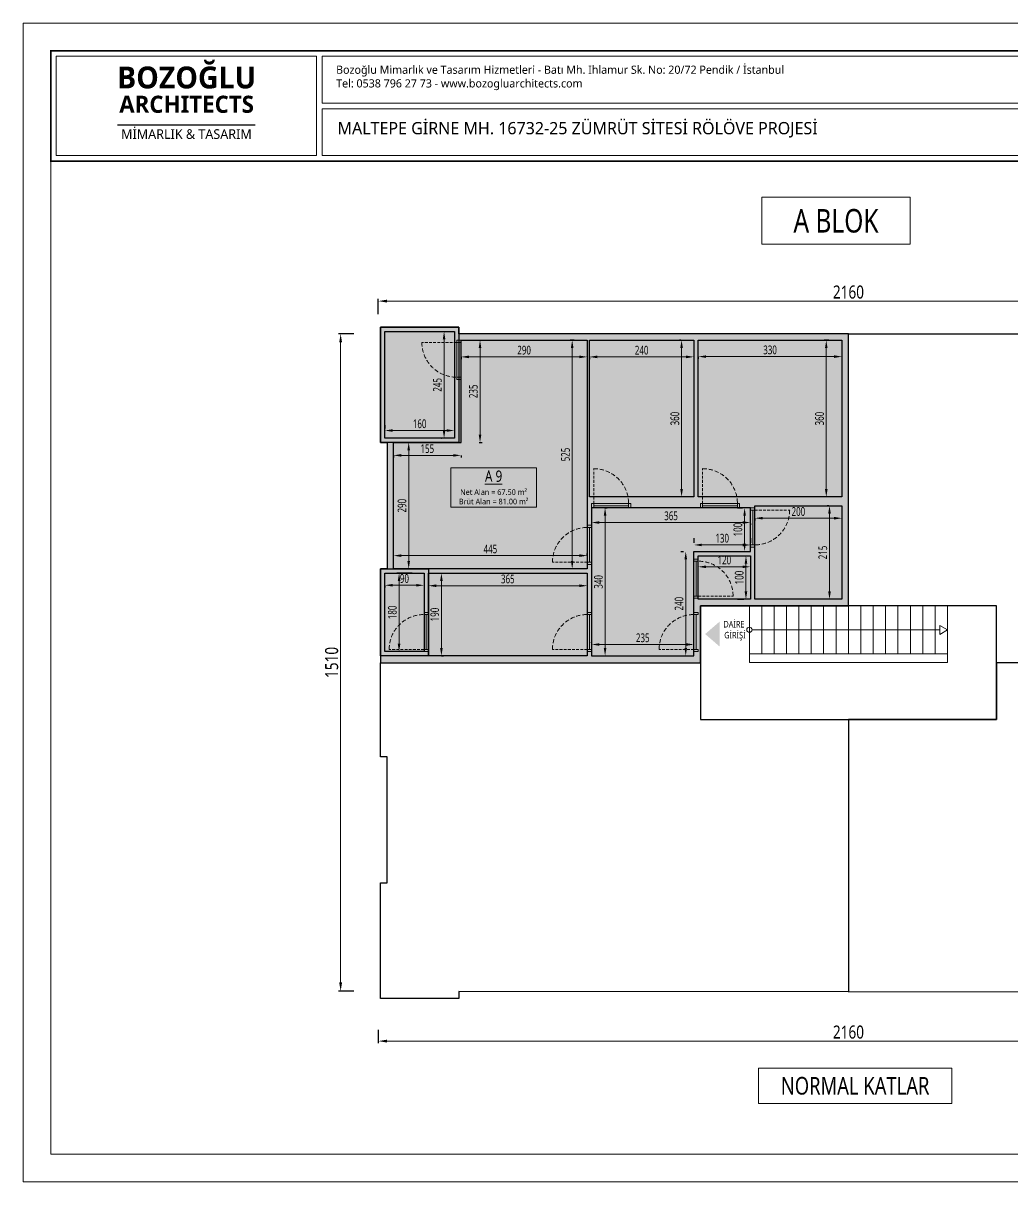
# Model space of a CAD drawing. Header units: metres. Extents: x 41905 to 73816, y -45641 to -42980.
# Drawn here: x 45668 to 47942, y -45641 to -42980 of the extents above; entities that cross this region are included whole.
import ezdxf

# ---------------------------------------------------------------- set-up
doc = ezdxf.new("R2010")
doc.units = ezdxf.units.M
doc.linetypes.add('HIDDEN2', pattern=[4.7625, 3.175, -1.5875])
for name, color, linetype, lineweight, true_color in [('0A PLAN BOYAMA', 7, 'Continuous', 13, 0xffdf7f), ('A GİRİŞ OKU', 1, 'Continuous', 13, 0xff0000), ('A YAZDIRMA', 7, 'Continuous', 13, 0x848484), ('A ÖLÇÜ DIŞ', 1, 'Continuous', 13, 0xff0000)]:
    doc.layers.add(name, color=color, linetype=linetype, lineweight=lineweight, true_color=true_color)
for name, color, linetype, lineweight in [('A ALAN BRÜT', 5, 'Continuous', 30), ('A ANTET', 7, 'Continuous', 13), ('A DUVAR', 7, 'Continuous', 30), ('A KAPI', 11, 'Continuous', 13), ('A KAPI KESİK', 11, 'HIDDEN2', 13), ('A MERDİVEN', 3, 'Continuous', 13), ('A YAZI', 7, 'Continuous', 13)]:
    doc.layers.add(name, color=color, linetype=linetype, lineweight=lineweight)
doc.styles.add('HİB NORMAL', font='segoeui.ttf')
doc.styles.add('HİB Segoe Bold', font='segoeuib.ttf', dxfattribs={"width": 0.8})
doc.styles.add('HİB SEGOE Normal .7', font='segoeui.ttf', dxfattribs={"width": 0.7})
doc.styles.add('HİB Segoe Semilight .7', font='segoeuisl.ttf', dxfattribs={"width": 0.7})
doc.dimstyles.new('HİB New', dxfattribs={"dimtxt": 12, "dimasz": 18, "dimexe": 5, "dimexo": 30, "dimgap": 5, "dimtad": 1, "dimdec": 0, "dimzin": 0, "dimdsep": 46, "dimtxsty": 'HİB Segoe Semilight .7', "dimcen": 0.09, "dimclrd": 256, "dimclre": 256, "dimclrt": 256, "dimadec": 0, "dimazin": 0, "dimtfac": 1, "dimtdec": 4, "dimtix": 1, "dimtofl": 0, "dimtmove": 0, "dimatfit": 3, "dimfxl": 30, "dimfxlon": 1, "dimtvp": 1, "dimtolj": 1, "dimtzin": 0, "dimlwd": -1, "dimlwe": -3, "dimarcsym": 0})

# ---------------------------------------------------------------- blocks, each defined once
blk = doc.blocks.new('safsafsaf')
at = {"layer": 'A ANTET', "linetype": 'ByBlock', "ltscale": 100}
blk.add_line((49168, -37858.9), (52997.3, -37858.9), dxfattribs=at)
at = {"layer": 'A ANTET', "linetype": 'ByBlock', "ltscale": 100, "const_width": 4.22}
blk.add_lwpolyline([(49168, -37858.9), (52997.3, -37858.9), (52997.3, -38140.5), (49168, -38140.5)], close=True, dxfattribs=at)
at = {"layer": 'A ANTET', "linetype": 'ByBlock', "ltscale": 100}
for points in [[(52997.3, -40674.5), (49168, -40674.5), (49168, -37858.9), (52997.3, -37858.9)], [(49182.1, -37873), (49846.6, -37873), (49846.6, -38126.4), (49182.1, -38126.4)], [(49860.6, -37873), (52042.3, -37873), (52042.3, -37992.7), (49860.6, -37992.7)], [(49860.6, -38006.7), (52042.3, -38006.7), (52042.3, -38126.4), (49860.6, -38126.4)]]:
    blk.add_lwpolyline(points, close=True, dxfattribs=at)
blk.add_lwpolyline([(49337.9, -38048.6, 3.72, 3.72, 0), (49690.6, -38048.6, 0, 0, 0)], format="xyseb", dxfattribs=at)
at = {"layer": 'A YAZDIRMA', "linetype": 'ByBlock', "ltscale": 100}
blk.add_lwpolyline([(53278.8, -40744.9), (53278.8, -37788.5), (49097.6, -37788.5), (49097.6, -40744.9)], close=True, dxfattribs=at)
at = {"layer": 'A ANTET', "linetype": 'ByBlock', "ltscale": 100, "attachment_point": 1, "line_spacing_factor": 0.8, "style": 'HİB NORMAL'}
for s, insert, char_height, width in [('\\pxqc;{\\fSegoe UI Semibold|b0|i0|c162|p34;BOZOĞLU\\P\\pxqc;\\H0.7833x;ARCHITECTS\\P\\pxqc;\\H1.0213x;}', (49326, -37899.2), 55.749, 377.662), ('\\pxi-3,l4.25,qc,t4.25;MİMARLIK & TASARIM', (49291.1, -38059.2), 24.623, 415.716)]:
    blk.add_mtext(s, dxfattribs=dict(at, insert=insert, char_height=char_height, width=width))
at = {"layer": 'A ANTET', "linetype": 'ByBlock', "ltscale": 100, "attachment_point": 1, "style": 'HİB NORMAL'}
for s, insert, char_height, width in [('\\A1;\\pxql;Bozoğlu Mimarlık ve Tasarım Hizmetleri - Batı Mh. Ihlamur Sk. No: 20/72 Pendik / İstanbul\\PTel: 0538 796 27 73 - www.bozogluarchitects.com', (49896.5, -37896.8), 20.906, 1289.576), ('\\pxql;MALTEPE GİRNE MH. 16732-25 ZÜMRÜT SİTESİ RÖLÖVE PROJESİ', (49900, -38040.7), 31.359, 1361.276)]:
    blk.add_mtext(s, dxfattribs=dict(at, insert=insert, char_height=char_height, width=width))
blk = doc.blocks.new('MER')
at = {"layer": 'A MERDİVEN'}
for p, q in [((0, 110), (0, 0)), ((28.4, 110), (28.4, 0)), ((56.9, 110), (56.9, 0)), ((85.3, 110), (85.3, 0)), ((113.7, 110), (113.7, 0)), ((142.2, 110), (142.2, 0)), ((170.6, 110), (170.6, 0)), ((199.1, 110), (199.1, 0)), ((227.5, 110), (227.5, 0)), ((255.9, 110), (255.9, 0)), ((284.4, 110), (284.4, 0)), ((312.8, 110), (312.8, 0)), ((341.2, 110), (341.2, 0)), ((369.7, 110), (369.7, 0)), ((398.1, 110), (398.1, 0)), ((426.6, 110), (426.6, 0)), ((455, 110), (455, 0)), ((449, 55), (17.7, 55.5))]:
    blk.add_line(p, q, dxfattribs=at)
for points in [[(0, 130), (455, 130), (455, 110), (0, 110)], [(0, 55.5), (17.7, 45.3), (17.7, 65.8)]]:
    blk.add_lwpolyline(points, close=True, dxfattribs=at)
blk.add_circle((455, 55), 6, dxfattribs=at)
for p in [(28.4, 110), (56.9, 110), (85.3, 110), (113.7, 110), (142.2, 110), (170.6, 110), (199.1, 110), (227.5, 110), (255.9, 110), (284.4, 110), (312.8, 110), (341.2, 110), (369.7, 110), (398.1, 110), (426.6, 110)]:
    blk.add_point(p, dxfattribs=at)
blk = doc.blocks.new('*D17867')
at = {"layer": 'A ÖLÇÜ DIŞ', "lineweight": -3, "ltscale": 0.5}
for p, q in [((46484.3, -43648.2), (46484.3, -43613.2)), ((48644.3, -43648.2), (48644.3, -43613.2))]:
    blk.add_line(p, q, dxfattribs=at)
at = {"layer": 'A ÖLÇÜ DIŞ', "ltscale": 0.5}
blk.add_line((46504.3, -43618.2), (48624.3, -43618.2), dxfattribs=at)
at = {"layer": 'A ÖLÇÜ DIŞ'}
for points in [[(46504.3, -43614.9), (46504.3, -43621.6), (46484.3, -43618.2)], [(48624.3, -43621.6), (48624.3, -43614.9), (48644.3, -43618.2)]]:
    blk.add_solid(points, dxfattribs=at)
at = {"layer": 'Defpoints', "color": 0}
for p in [(48644.3, -43618.2), (46484.3, -43693), (48644.3, -43693)]:
    blk.add_point(p, dxfattribs=at)
at = {"layer": 'A ÖLÇÜ DIŞ', "ltscale": 0.5, "insert": (47564.3, -43597.6), "char_height": 30, "attachment_point": 5, "style": 'HİB Segoe Bold'}
blk.add_mtext('\\A1;2160', dxfattribs=at)
blk = doc.blocks.new('*D17868')
at = {"layer": 'A ÖLÇÜ DIŞ', "lineweight": -3, "ltscale": 0.5}
for p, q in [((46427.8, -43693), (46392.8, -43693)), ((46427.8, -45203), (46392.8, -45203))]:
    blk.add_line(p, q, dxfattribs=at)
at = {"layer": 'A ÖLÇÜ DIŞ', "ltscale": 0.5}
blk.add_line((46397.8, -43713), (46397.8, -45183), dxfattribs=at)
at = {"layer": 'A ÖLÇÜ DIŞ'}
for points in [[(46401.1, -43713), (46394.5, -43713), (46397.8, -43693)], [(46394.5, -45183), (46401.1, -45183), (46397.8, -45203)]]:
    blk.add_solid(points, dxfattribs=at)
at = {"layer": 'Defpoints', "color": 0}
for p in [(46484.3, -43693), (46397.8, -45203), (46484.3, -45203)]:
    blk.add_point(p, dxfattribs=at)
at = {"layer": 'A ÖLÇÜ DIŞ', "ltscale": 0.5, "insert": (46377.2, -44448), "char_height": 30, "attachment_point": 5, "rotation": 90, "style": 'HİB Segoe Bold'}
blk.add_mtext('\\A1;1510', dxfattribs=at)
blk = doc.blocks.new('*D17869')
at = {"layer": 'A ÖLÇÜ DIŞ', "lineweight": -3, "ltscale": 0.5}
for p, q in [((46484.3, -45291.9), (46484.3, -45322.6)), ((48644.3, -45291.9), (48644.3, -45322.6))]:
    blk.add_line(p, q, dxfattribs=at)
at = {"layer": 'A ÖLÇÜ DIŞ', "ltscale": 0.5}
blk.add_line((46504.3, -45317.6), (48624.3, -45317.6), dxfattribs=at)
at = {"layer": 'A ÖLÇÜ DIŞ'}
for points in [[(46504.3, -45314.3), (46504.3, -45320.9), (46484.3, -45317.6)], [(48624.3, -45320.9), (48624.3, -45314.3), (48644.3, -45317.6)]]:
    blk.add_solid(points, dxfattribs=at)
at = {"layer": 'Defpoints', "color": 0}
for p in [(46484.3, -45261.9), (48644.3, -45261.9), (48644.3, -45317.6)]:
    blk.add_point(p, dxfattribs=at)
at = {"layer": 'A ÖLÇÜ DIŞ', "ltscale": 0.5, "insert": (47564.3, -45297), "char_height": 30, "attachment_point": 5, "style": 'HİB Segoe Bold'}
blk.add_mtext('\\A1;2160', dxfattribs=at)
blk = doc.blocks.new('*D18305')
at = {"layer": 'A ÖLÇÜ DIŞ', "lineweight": -3, "ltscale": 0.5}
for p, q in [((46549.3, -43943), (46559.1, -43943)), ((46549.3, -44233), (46559.1, -44233))]:
    blk.add_line(p, q, dxfattribs=at)
at = {"layer": 'A ÖLÇÜ DIŞ', "ltscale": 0.5}
blk.add_line((46554.1, -44215), (46554.1, -43961), dxfattribs=at)
at = {"layer": 'A ÖLÇÜ DIŞ'}
for points in [[(46557.1, -43961), (46551.1, -43961), (46554.1, -43943)], [(46551.1, -44215), (46557.1, -44215), (46554.1, -44233)]]:
    blk.add_solid(points, dxfattribs=at)
at = {"layer": 'Defpoints', "color": 0}
for p in [(46519.3, -43943), (46554.1, -43943), (46519.3, -44233)]:
    blk.add_point(p, dxfattribs=at)
at = {"layer": 'A ÖLÇÜ DIŞ', "ltscale": 0.5, "insert": (46538.8, -44088), "char_height": 20, "attachment_point": 5, "rotation": 90, "style": 'HİB SEGOE Normal .7'}
blk.add_mtext('\\A1;290', dxfattribs=at)
blk = doc.blocks.new('*D18306')
at = {"layer": 'A ÖLÇÜ DIŞ', "lineweight": -3, "ltscale": 0.5}
for p, q in [((46519.3, -44203), (46519.3, -44197.7)), ((46964.3, -44203), (46964.3, -44197.7))]:
    blk.add_line(p, q, dxfattribs=at)
at = {"layer": 'A ÖLÇÜ DIŞ', "ltscale": 0.5}
blk.add_line((46537.3, -44202.7), (46946.3, -44202.7), dxfattribs=at)
at = {"layer": 'A ÖLÇÜ DIŞ'}
for points in [[(46537.3, -44199.7), (46537.3, -44205.7), (46519.3, -44202.7)], [(46946.3, -44205.7), (46946.3, -44199.7), (46964.3, -44202.7)]]:
    blk.add_solid(points, dxfattribs=at)
at = {"layer": 'Defpoints', "color": 0}
for p in [(46964.3, -44202.7), (46519.3, -44233), (46964.3, -44233)]:
    blk.add_point(p, dxfattribs=at)
at = {"layer": 'A ÖLÇÜ DIŞ', "ltscale": 0.5, "insert": (46741.8, -44187.5), "char_height": 20, "attachment_point": 5, "style": 'HİB SEGOE Normal .7'}
blk.add_mtext('\\A1;445', dxfattribs=at)
blk = doc.blocks.new('*D18307')
at = {"layer": 'A ÖLÇÜ DIŞ', "lineweight": -3, "ltscale": 0.5}
for p, q in [((46499.3, -44273), (46499.3, -44275.8)), ((46589.3, -44273), (46589.3, -44275.8))]:
    blk.add_line(p, q, dxfattribs=at)
at = {"layer": 'A ÖLÇÜ DIŞ', "ltscale": 0.5}
blk.add_line((46571.3, -44270.8), (46517.3, -44270.8), dxfattribs=at)
at = {"layer": 'A ÖLÇÜ DIŞ'}
for points in [[(46517.3, -44267.8), (46517.3, -44273.8), (46499.3, -44270.8)], [(46571.3, -44273.8), (46571.3, -44267.8), (46589.3, -44270.8)]]:
    blk.add_solid(points, dxfattribs=at)
at = {"layer": 'Defpoints', "color": 0}
for p in [(46499.3, -44243), (46589.3, -44243), (46499.3, -44270.8)]:
    blk.add_point(p, dxfattribs=at)
at = {"layer": 'A ÖLÇÜ DIŞ', "ltscale": 0.5, "insert": (46544.3, -44255.4), "char_height": 20, "attachment_point": 5, "style": 'HİB SEGOE Normal .7'}
blk.add_mtext('\\A1;90', dxfattribs=at)
blk = doc.blocks.new('*D18308')
at = {"layer": 'A ÖLÇÜ DIŞ', "lineweight": -3, "ltscale": 0.5}
for p, q in [((46562, -44243), (46527, -44243)), ((46562, -44423), (46527, -44423))]:
    blk.add_line(p, q, dxfattribs=at)
at = {"layer": 'A ÖLÇÜ DIŞ', "ltscale": 0.5}
blk.add_line((46532, -44261), (46532, -44405), dxfattribs=at)
at = {"layer": 'A ÖLÇÜ DIŞ'}
for points in [[(46535, -44261), (46529, -44261), (46532, -44243)], [(46529, -44405), (46535, -44405), (46532, -44423)]]:
    blk.add_solid(points, dxfattribs=at)
at = {"layer": 'Defpoints', "color": 0}
for p in [(46596.3, -44243), (46532, -44423), (46596.3, -44423)]:
    blk.add_point(p, dxfattribs=at)
at = {"layer": 'A ÖLÇÜ DIŞ', "ltscale": 0.5, "insert": (46516.6, -44333), "char_height": 20, "attachment_point": 5, "rotation": 90, "style": 'HİB SEGOE Normal .7'}
blk.add_mtext('\\A1;180', dxfattribs=at)
blk = doc.blocks.new('*D18309')
at = {"layer": 'A ÖLÇÜ DIŞ', "lineweight": -3, "ltscale": 0.5}
for p, q in [((46629.3, -44243), (46634.3, -44243)), ((46629.3, -44433), (46634.3, -44433))]:
    blk.add_line(p, q, dxfattribs=at)
at = {"layer": 'A ÖLÇÜ DIŞ', "ltscale": 0.5}
blk.add_line((46629.3, -44261), (46629.3, -44415), dxfattribs=at)
at = {"layer": 'A ÖLÇÜ DIŞ'}
for points in [[(46632.3, -44261), (46626.3, -44261), (46629.3, -44243)], [(46626.3, -44415), (46632.3, -44415), (46629.3, -44433)]]:
    blk.add_solid(points, dxfattribs=at)
at = {"layer": 'Defpoints', "color": 0}
for p in [(46599.3, -44243), (46599.3, -44433), (46629.3, -44433)]:
    blk.add_point(p, dxfattribs=at)
at = {"layer": 'A ÖLÇÜ DIŞ', "ltscale": 0.5, "insert": (46614, -44338), "char_height": 20, "attachment_point": 5, "rotation": 90, "style": 'HİB SEGOE Normal .7'}
blk.add_mtext('\\A1;190', dxfattribs=at)
blk = doc.blocks.new('*D18310')
at = {"layer": 'A ÖLÇÜ DIŞ', "lineweight": -3, "ltscale": 0.5}
for p, q in [((46599.3, -44273), (46599.3, -44276.8)), ((46964.3, -44273), (46964.3, -44276.8))]:
    blk.add_line(p, q, dxfattribs=at)
at = {"layer": 'A ÖLÇÜ DIŞ', "ltscale": 0.5}
blk.add_line((46617.3, -44271.8), (46946.3, -44271.8), dxfattribs=at)
at = {"layer": 'A ÖLÇÜ DIŞ'}
for points in [[(46617.3, -44268.8), (46617.3, -44274.8), (46599.3, -44271.8)], [(46946.3, -44274.8), (46946.3, -44268.8), (46964.3, -44271.8)]]:
    blk.add_solid(points, dxfattribs=at)
at = {"layer": 'Defpoints', "color": 0}
for p in [(46599.3, -44243), (46964.3, -44243), (46964.3, -44271.8)]:
    blk.add_point(p, dxfattribs=at)
at = {"layer": 'A ÖLÇÜ DIŞ', "ltscale": 0.5, "insert": (46781.8, -44256.4), "char_height": 20, "attachment_point": 5, "style": 'HİB SEGOE Normal .7'}
blk.add_mtext('\\A1;365', dxfattribs=at)
blk = doc.blocks.new('*D18311')
at = {"layer": 'A ÖLÇÜ DIŞ', "lineweight": -3, "ltscale": 0.5}
for p, q in [((46974.3, -44403), (46974.3, -44401.8)), ((47209.3, -44403), (47209.3, -44401.8))]:
    blk.add_line(p, q, dxfattribs=at)
at = {"layer": 'A ÖLÇÜ DIŞ', "ltscale": 0.5}
blk.add_line((46992.3, -44406.8), (47191.3, -44406.8), dxfattribs=at)
at = {"layer": 'A ÖLÇÜ DIŞ'}
for points in [[(46992.3, -44403.8), (46992.3, -44409.8), (46974.3, -44406.8)], [(47191.3, -44409.8), (47191.3, -44403.8), (47209.3, -44406.8)]]:
    blk.add_solid(points, dxfattribs=at)
at = {"layer": 'Defpoints', "color": 0}
for p in [(47209.3, -44406.8), (46974.3, -44433), (47209.3, -44433)]:
    blk.add_point(p, dxfattribs=at)
at = {"layer": 'A ÖLÇÜ DIŞ', "ltscale": 0.5, "insert": (47091.8, -44391.5), "char_height": 20, "attachment_point": 5, "style": 'HİB SEGOE Normal .7'}
blk.add_mtext('\\A1;235', dxfattribs=at)
blk = doc.blocks.new('*D18312')
at = {"layer": 'A ÖLÇÜ DIŞ', "lineweight": -3, "ltscale": 0.5}
for p, q in [((47004.3, -44093), (47010.3, -44093)), ((47004.3, -44433), (47010.3, -44433))]:
    blk.add_line(p, q, dxfattribs=at)
at = {"layer": 'A ÖLÇÜ DIŞ', "ltscale": 0.5}
blk.add_line((47005.3, -44415), (47005.3, -44111), dxfattribs=at)
at = {"layer": 'A ÖLÇÜ DIŞ'}
for points in [[(47008.3, -44111), (47002.3, -44111), (47005.3, -44093)], [(47002.3, -44415), (47008.3, -44415), (47005.3, -44433)]]:
    blk.add_solid(points, dxfattribs=at)
at = {"layer": 'Defpoints', "color": 0}
for p in [(46974.3, -44093), (47005.3, -44093), (46974.3, -44433)]:
    blk.add_point(p, dxfattribs=at)
at = {"layer": 'A ÖLÇÜ DIŞ', "ltscale": 0.5, "insert": (46990, -44263), "char_height": 20, "attachment_point": 5, "rotation": 90, "style": 'HİB SEGOE Normal .7'}
blk.add_mtext('\\A1;340', dxfattribs=at)
blk = doc.blocks.new('*D18313')
at = {"layer": 'A ÖLÇÜ DIŞ', "lineweight": -3, "ltscale": 0.5}
for p, q in [((46974.3, -44129.3), (46974.3, -44131.7)), ((47339.3, -44129.3), (47339.3, -44131.7))]:
    blk.add_line(p, q, dxfattribs=at)
at = {"layer": 'A ÖLÇÜ DIŞ', "ltscale": 0.5}
blk.add_line((46992.3, -44126.7), (47321.3, -44126.7), dxfattribs=at)
at = {"layer": 'A ÖLÇÜ DIŞ'}
for points in [[(46992.3, -44123.7), (46992.3, -44129.7), (46974.3, -44126.7)], [(47321.3, -44129.7), (47321.3, -44123.7), (47339.3, -44126.7)]]:
    blk.add_solid(points, dxfattribs=at)
at = {"layer": 'Defpoints', "color": 0}
for p in [(46974.3, -44099.3), (47339.3, -44099.3), (47339.3, -44126.7)]:
    blk.add_point(p, dxfattribs=at)
at = {"layer": 'A ÖLÇÜ DIŞ', "ltscale": 0.5, "insert": (47156.8, -44111.4), "char_height": 20, "attachment_point": 5, "style": 'HİB SEGOE Normal .7'}
blk.add_mtext('\\A1;365', dxfattribs=at)
blk = doc.blocks.new('*D18314')
at = {"layer": 'A ÖLÇÜ DIŞ', "lineweight": -3, "ltscale": 0.5}
for p, q in [((47209.3, -44163), (47209.3, -44173.2)), ((47339.3, -44163), (47339.3, -44173.2))]:
    blk.add_line(p, q, dxfattribs=at)
at = {"layer": 'A ÖLÇÜ DIŞ', "ltscale": 0.5}
blk.add_line((47227.3, -44178.2), (47321.3, -44178.2), dxfattribs=at)
at = {"layer": 'A ÖLÇÜ DIŞ'}
for points in [[(47227.3, -44175.2), (47227.3, -44181.2), (47209.3, -44178.2)], [(47321.3, -44181.2), (47321.3, -44175.2), (47339.3, -44178.2)]]:
    blk.add_solid(points, dxfattribs=at)
at = {"layer": 'Defpoints', "color": 0}
for p in [(47209.3, -44193), (47339.3, -44178.2), (47339.3, -44193)]:
    blk.add_point(p, dxfattribs=at)
at = {"layer": 'A ÖLÇÜ DIŞ', "ltscale": 0.5, "insert": (47274.3, -44162.8), "char_height": 20, "attachment_point": 5, "style": 'HİB SEGOE Normal .7'}
blk.add_mtext('\\A1;130', dxfattribs=at)
blk = doc.blocks.new('*D18315')
at = {"layer": 'A ÖLÇÜ DIŞ', "lineweight": -3, "ltscale": 0.5}
for p, q in [((47309.3, -44093), (47320.8, -44093)), ((47309.3, -44193), (47320.8, -44193))]:
    blk.add_line(p, q, dxfattribs=at)
at = {"layer": 'A ÖLÇÜ DIŞ', "ltscale": 0.5}
blk.add_line((47325.8, -44175), (47325.8, -44111), dxfattribs=at)
at = {"layer": 'A ÖLÇÜ DIŞ'}
for points in [[(47328.8, -44111), (47322.8, -44111), (47325.8, -44093)], [(47322.8, -44175), (47328.8, -44175), (47325.8, -44193)]]:
    blk.add_solid(points, dxfattribs=at)
at = {"layer": 'Defpoints', "color": 0}
for p in [(47325.8, -44093), (47339.3, -44093), (47339.3, -44193)]:
    blk.add_point(p, dxfattribs=at)
at = {"layer": 'A ÖLÇÜ DIŞ', "ltscale": 0.5, "insert": (47310.4, -44143), "char_height": 20, "attachment_point": 5, "rotation": 90, "style": 'HİB SEGOE Normal .7'}
blk.add_mtext('\\A1;100', dxfattribs=at)
blk = doc.blocks.new('*D18316')
at = {"layer": 'A ÖLÇÜ DIŞ', "lineweight": -3, "ltscale": 0.5}
for p, q in [((47349.3, -44118), (47349.3, -44121.8)), ((47549.3, -44118), (47549.3, -44121.8))]:
    blk.add_line(p, q, dxfattribs=at)
at = {"layer": 'A ÖLÇÜ DIŞ', "ltscale": 0.5}
blk.add_line((47367.3, -44116.8), (47531.3, -44116.8), dxfattribs=at)
at = {"layer": 'A ÖLÇÜ DIŞ'}
for points in [[(47367.3, -44113.8), (47367.3, -44119.8), (47349.3, -44116.8)], [(47531.3, -44119.8), (47531.3, -44113.8), (47549.3, -44116.8)]]:
    blk.add_solid(points, dxfattribs=at)
at = {"layer": 'Defpoints', "color": 0}
for p in [(47349.3, -44088), (47549.3, -44088), (47549.3, -44116.8)]:
    blk.add_point(p, dxfattribs=at)
at = {"layer": 'A ÖLÇÜ DIŞ', "ltscale": 0.5, "insert": (47449.3, -44101.5), "char_height": 20, "attachment_point": 5, "style": 'HİB SEGOE Normal .7'}
blk.add_mtext('\\A1;200', dxfattribs=at)
blk = doc.blocks.new('*D18317')
at = {"layer": 'A ÖLÇÜ DIŞ', "lineweight": -3, "ltscale": 0.5}
for p, q in [((47519.3, -44088), (47515.8, -44088)), ((47519.3, -44303), (47515.8, -44303))]:
    blk.add_line(p, q, dxfattribs=at)
at = {"layer": 'A ÖLÇÜ DIŞ', "ltscale": 0.5}
blk.add_line((47520.8, -44106), (47520.8, -44285), dxfattribs=at)
at = {"layer": 'A ÖLÇÜ DIŞ'}
for points in [[(47523.8, -44106), (47517.8, -44106), (47520.8, -44088)], [(47517.8, -44285), (47523.8, -44285), (47520.8, -44303)]]:
    blk.add_solid(points, dxfattribs=at)
at = {"layer": 'Defpoints', "color": 0}
for p in [(47549.3, -44088), (47520.8, -44303), (47549.3, -44303)]:
    blk.add_point(p, dxfattribs=at)
at = {"layer": 'A ÖLÇÜ DIŞ', "ltscale": 0.5, "insert": (47505.4, -44195.5), "char_height": 20, "attachment_point": 5, "rotation": 90, "style": 'HİB SEGOE Normal .7'}
blk.add_mtext('\\A1;215', dxfattribs=at)
blk = doc.blocks.new('*D18318')
at = {"layer": 'A ÖLÇÜ DIŞ', "lineweight": -3, "ltscale": 0.5}
for p, q in [((47309.3, -44203), (47323.9, -44203)), ((47309.3, -44303), (47323.9, -44303))]:
    blk.add_line(p, q, dxfattribs=at)
at = {"layer": 'A ÖLÇÜ DIŞ', "ltscale": 0.5}
blk.add_line((47328.9, -44221), (47328.9, -44285), dxfattribs=at)
at = {"layer": 'A ÖLÇÜ DIŞ'}
for points in [[(47331.9, -44221), (47325.9, -44221), (47328.9, -44203)], [(47325.9, -44285), (47331.9, -44285), (47328.9, -44303)]]:
    blk.add_solid(points, dxfattribs=at)
at = {"layer": 'Defpoints', "color": 0}
for p in [(47339.3, -44203), (47328.9, -44303), (47339.3, -44303)]:
    blk.add_point(p, dxfattribs=at)
at = {"layer": 'A ÖLÇÜ DIŞ', "ltscale": 0.5, "insert": (47313.5, -44253), "char_height": 20, "attachment_point": 5, "rotation": 90, "style": 'HİB SEGOE Normal .7'}
blk.add_mtext('\\A1;100', dxfattribs=at)
blk = doc.blocks.new('*D18319')
at = {"layer": 'A ÖLÇÜ DIŞ', "lineweight": -3, "ltscale": 0.5}
for p, q in [((47219.3, -44233), (47219.3, -44233.4)), ((47339.3, -44233), (47339.3, -44233.4))]:
    blk.add_line(p, q, dxfattribs=at)
at = {"layer": 'A ÖLÇÜ DIŞ', "ltscale": 0.5}
blk.add_line((47237.3, -44228.4), (47321.3, -44228.4), dxfattribs=at)
at = {"layer": 'A ÖLÇÜ DIŞ'}
for points in [[(47237.3, -44225.4), (47237.3, -44231.4), (47219.3, -44228.4)], [(47321.3, -44231.4), (47321.3, -44225.4), (47339.3, -44228.4)]]:
    blk.add_solid(points, dxfattribs=at)
at = {"layer": 'Defpoints', "color": 0}
for p in [(47219.3, -44203), (47339.3, -44203), (47339.3, -44228.4)]:
    blk.add_point(p, dxfattribs=at)
at = {"layer": 'A ÖLÇÜ DIŞ', "ltscale": 0.5, "insert": (47279.3, -44213), "char_height": 20, "attachment_point": 5, "style": 'HİB SEGOE Normal .7'}
blk.add_mtext('\\A1;120', dxfattribs=at)
blk = doc.blocks.new('*D18320')
at = {"layer": 'A ÖLÇÜ DIŞ', "lineweight": -3, "ltscale": 0.5}
for p, q in [((47179.3, -44193), (47185.6, -44193)), ((47179.3, -44433), (47185.6, -44433))]:
    blk.add_line(p, q, dxfattribs=at)
at = {"layer": 'A ÖLÇÜ DIŞ', "ltscale": 0.5}
blk.add_line((47190.6, -44211), (47190.6, -44415), dxfattribs=at)
at = {"layer": 'A ÖLÇÜ DIŞ'}
for points in [[(47193.6, -44211), (47187.6, -44211), (47190.6, -44193)], [(47187.6, -44415), (47193.6, -44415), (47190.6, -44433)]]:
    blk.add_solid(points, dxfattribs=at)
at = {"layer": 'Defpoints', "color": 0}
for p in [(47209.3, -44193), (47190.6, -44433), (47209.3, -44433)]:
    blk.add_point(p, dxfattribs=at)
at = {"layer": 'A ÖLÇÜ DIŞ', "ltscale": 0.5, "insert": (47175.3, -44313), "char_height": 20, "attachment_point": 5, "rotation": 90, "style": 'HİB SEGOE Normal .7'}
blk.add_mtext('\\A1;240', dxfattribs=at)
blk = doc.blocks.new('*D18321')
at = {"layer": 'A ÖLÇÜ DIŞ', "lineweight": -3, "ltscale": 0.5}
for p, q in [((46969.3, -43745.9), (46969.3, -43751.3)), ((47209.3, -43745.9), (47209.3, -43751.3))]:
    blk.add_line(p, q, dxfattribs=at)
at = {"layer": 'A ÖLÇÜ DIŞ', "ltscale": 0.5}
blk.add_line((46987.3, -43746.3), (47191.3, -43746.3), dxfattribs=at)
at = {"layer": 'A ÖLÇÜ DIŞ'}
for points in [[(46987.3, -43743.3), (46987.3, -43749.3), (46969.3, -43746.3)], [(47191.3, -43749.3), (47191.3, -43743.3), (47209.3, -43746.3)]]:
    blk.add_solid(points, dxfattribs=at)
at = {"layer": 'Defpoints', "color": 0}
for p in [(46969.3, -43715.9), (47209.3, -43715.9), (47209.3, -43746.3)]:
    blk.add_point(p, dxfattribs=at)
at = {"layer": 'A ÖLÇÜ DIŞ', "ltscale": 0.5, "insert": (47089.3, -43731), "char_height": 20, "attachment_point": 5, "style": 'HİB SEGOE Normal .7'}
blk.add_mtext('\\A1;240', dxfattribs=at)
blk = doc.blocks.new('*D18322')
at = {"layer": 'A ÖLÇÜ DIŞ', "lineweight": -3, "ltscale": 0.5}
for p, q in [((47219.3, -43745.9), (47219.3, -43750.7)), ((47549.3, -43745.9), (47549.3, -43750.7))]:
    blk.add_line(p, q, dxfattribs=at)
at = {"layer": 'A ÖLÇÜ DIŞ', "ltscale": 0.5}
blk.add_line((47237.3, -43745.7), (47531.3, -43745.7), dxfattribs=at)
at = {"layer": 'A ÖLÇÜ DIŞ'}
for points in [[(47237.3, -43742.7), (47237.3, -43748.7), (47219.3, -43745.7)], [(47531.3, -43748.7), (47531.3, -43742.7), (47549.3, -43745.7)]]:
    blk.add_solid(points, dxfattribs=at)
at = {"layer": 'Defpoints', "color": 0}
for p in [(47219.3, -43715.9), (47549.3, -43715.9), (47549.3, -43745.7)]:
    blk.add_point(p, dxfattribs=at)
at = {"layer": 'A ÖLÇÜ DIŞ', "ltscale": 0.5, "insert": (47384.3, -43730.4), "char_height": 20, "attachment_point": 5, "style": 'HİB SEGOE Normal .7'}
blk.add_mtext('\\A1;330', dxfattribs=at)
blk = doc.blocks.new('*D18323')
at = {"layer": 'A ÖLÇÜ DIŞ', "lineweight": -3, "ltscale": 0.5}
for p, q in [((46674.3, -43745.9), (46674.3, -43751.3)), ((46964.3, -43745.9), (46964.3, -43751.3))]:
    blk.add_line(p, q, dxfattribs=at)
at = {"layer": 'A ÖLÇÜ DIŞ', "ltscale": 0.5}
blk.add_line((46946.3, -43746.3), (46692.3, -43746.3), dxfattribs=at)
at = {"layer": 'A ÖLÇÜ DIŞ'}
for points in [[(46692.3, -43743.3), (46692.3, -43749.3), (46674.3, -43746.3)], [(46946.3, -43749.3), (46946.3, -43743.3), (46964.3, -43746.3)]]:
    blk.add_solid(points, dxfattribs=at)
at = {"layer": 'Defpoints', "color": 0}
for p in [(46674.3, -43715.9), (46964.3, -43715.9), (46674.3, -43746.3)]:
    blk.add_point(p, dxfattribs=at)
at = {"layer": 'A ÖLÇÜ DIŞ', "ltscale": 0.5, "insert": (46819.3, -43730.9), "char_height": 20, "attachment_point": 5, "style": 'HİB SEGOE Normal .7'}
blk.add_mtext('\\A1;290', dxfattribs=at)
blk = doc.blocks.new('*D18324')
at = {"layer": 'A ÖLÇÜ DIŞ', "lineweight": -3, "ltscale": 0.5}
for p, q in [((47519.3, -43708), (47508.4, -43708)), ((47519.3, -44068), (47508.4, -44068))]:
    blk.add_line(p, q, dxfattribs=at)
at = {"layer": 'A ÖLÇÜ DIŞ', "ltscale": 0.5}
blk.add_line((47513.4, -43726), (47513.4, -44050), dxfattribs=at)
at = {"layer": 'A ÖLÇÜ DIŞ'}
for points in [[(47516.4, -43726), (47510.4, -43726), (47513.4, -43708)], [(47510.4, -44050), (47516.4, -44050), (47513.4, -44068)]]:
    blk.add_solid(points, dxfattribs=at)
at = {"layer": 'Defpoints', "color": 0}
for p in [(47549.3, -43708), (47513.4, -44068), (47549.3, -44068)]:
    blk.add_point(p, dxfattribs=at)
at = {"layer": 'A ÖLÇÜ DIŞ', "ltscale": 0.5, "insert": (47498, -43888), "char_height": 20, "attachment_point": 5, "rotation": 90, "style": 'HİB SEGOE Normal .7'}
blk.add_mtext('\\A1;360', dxfattribs=at)
blk = doc.blocks.new('*D18325')
at = {"layer": 'A ÖLÇÜ DIŞ', "lineweight": -3, "ltscale": 0.5}
for p, q in [((47179.3, -43708), (47176, -43708)), ((47179.3, -44068), (47176, -44068))]:
    blk.add_line(p, q, dxfattribs=at)
at = {"layer": 'A ÖLÇÜ DIŞ', "ltscale": 0.5}
blk.add_line((47181, -44050), (47181, -43726), dxfattribs=at)
at = {"layer": 'A ÖLÇÜ DIŞ'}
for points in [[(47184, -43726), (47178, -43726), (47181, -43708)], [(47178, -44050), (47184, -44050), (47181, -44068)]]:
    blk.add_solid(points, dxfattribs=at)
at = {"layer": 'Defpoints', "color": 0}
for p in [(47181, -43708), (47209.3, -43708), (47209.3, -44068)]:
    blk.add_point(p, dxfattribs=at)
at = {"layer": 'A ÖLÇÜ DIŞ', "ltscale": 0.5, "insert": (47165.7, -43888), "char_height": 20, "attachment_point": 5, "rotation": 90, "style": 'HİB SEGOE Normal .7'}
blk.add_mtext('\\A1;360', dxfattribs=at)
blk = doc.blocks.new('*D18326')
at = {"layer": 'A ÖLÇÜ DIŞ', "lineweight": -3, "ltscale": 0.5}
for p, q in [((46934.3, -43708), (46924.7, -43708)), ((46934.3, -44233), (46924.7, -44233))]:
    blk.add_line(p, q, dxfattribs=at)
at = {"layer": 'A ÖLÇÜ DIŞ', "ltscale": 0.5}
blk.add_line((46929.7, -44215), (46929.7, -43726), dxfattribs=at)
at = {"layer": 'A ÖLÇÜ DIŞ'}
for points in [[(46932.7, -43726), (46926.7, -43726), (46929.7, -43708)], [(46926.7, -44215), (46932.7, -44215), (46929.7, -44233)]]:
    blk.add_solid(points, dxfattribs=at)
at = {"layer": 'Defpoints', "color": 0}
for p in [(46929.7, -43708), (46964.3, -43708), (46964.3, -44233)]:
    blk.add_point(p, dxfattribs=at)
at = {"layer": 'A ÖLÇÜ DIŞ', "ltscale": 0.5, "insert": (46914.4, -43970.5), "char_height": 20, "attachment_point": 5, "rotation": 90, "style": 'HİB SEGOE Normal .7'}
blk.add_mtext('\\A1;525', dxfattribs=at)
blk = doc.blocks.new('*D18327')
at = {"layer": 'A ÖLÇÜ DIŞ', "lineweight": -3, "ltscale": 0.5}
for p, q in [((46716, -43708), (46723, -43708)), ((46716, -43943), (46723, -43943))]:
    blk.add_line(p, q, dxfattribs=at)
at = {"layer": 'A ÖLÇÜ DIŞ', "ltscale": 0.5}
blk.add_line((46718, -43925), (46718, -43726), dxfattribs=at)
at = {"layer": 'A ÖLÇÜ DIŞ'}
for points in [[(46721, -43726), (46715, -43726), (46718, -43708)], [(46715, -43925), (46721, -43925), (46718, -43943)]]:
    blk.add_solid(points, dxfattribs=at)
at = {"layer": 'Defpoints', "color": 0}
for p in [(46686, -43708), (46718, -43708), (46686, -43943)]:
    blk.add_point(p, dxfattribs=at)
at = {"layer": 'A ÖLÇÜ DIŞ', "ltscale": 0.5, "insert": (46702.7, -43825.5), "char_height": 20, "attachment_point": 5, "rotation": 90, "style": 'HİB SEGOE Normal .7'}
blk.add_mtext('\\A1;235', dxfattribs=at)
blk = doc.blocks.new('*D18328')
at = {"layer": 'A ÖLÇÜ DIŞ', "lineweight": -3, "ltscale": 0.5}
for p, q in [((46519.3, -43973), (46519.3, -43977.5)), ((46674.3, -43973), (46674.3, -43977.5))]:
    blk.add_line(p, q, dxfattribs=at)
at = {"layer": 'A ÖLÇÜ DIŞ', "ltscale": 0.5}
blk.add_line((46537.3, -43972.5), (46656.3, -43972.5), dxfattribs=at)
at = {"layer": 'A ÖLÇÜ DIŞ'}
for points in [[(46537.3, -43969.5), (46537.3, -43975.5), (46519.3, -43972.5)], [(46656.3, -43975.5), (46656.3, -43969.5), (46674.3, -43972.5)]]:
    blk.add_solid(points, dxfattribs=at)
at = {"layer": 'Defpoints', "color": 0}
for p in [(46519.3, -43943), (46674.3, -43943), (46674.3, -43972.5)]:
    blk.add_point(p, dxfattribs=at)
at = {"layer": 'A ÖLÇÜ DIŞ', "ltscale": 0.5, "insert": (46596.8, -43957.1), "char_height": 20, "attachment_point": 5, "style": 'HİB SEGOE Normal .7'}
blk.add_mtext('\\A1;155', dxfattribs=at)
blk = doc.blocks.new('*D18329')
at = {"layer": 'A ÖLÇÜ DIŞ', "lineweight": -3, "ltscale": 0.5}
for p, q in [((46629.3, -43688), (46630.4, -43688)), ((46629.3, -43933), (46630.4, -43933))]:
    blk.add_line(p, q, dxfattribs=at)
at = {"layer": 'A ÖLÇÜ DIŞ', "ltscale": 0.5}
blk.add_line((46635.4, -43915), (46635.4, -43706), dxfattribs=at)
at = {"layer": 'A ÖLÇÜ DIŞ'}
for points in [[(46638.4, -43706), (46632.4, -43706), (46635.4, -43688)], [(46632.4, -43915), (46638.4, -43915), (46635.4, -43933)]]:
    blk.add_solid(points, dxfattribs=at)
at = {"layer": 'Defpoints', "color": 0}
for p in [(46635.4, -43688), (46659.3, -43688), (46659.3, -43933)]:
    blk.add_point(p, dxfattribs=at)
at = {"layer": 'A ÖLÇÜ DIŞ', "ltscale": 0.5, "insert": (46620.1, -43810.5), "char_height": 20, "attachment_point": 5, "rotation": 90, "style": 'HİB SEGOE Normal .7'}
blk.add_mtext('\\A1;245', dxfattribs=at)
blk = doc.blocks.new('*D18330')
at = {"layer": 'A ÖLÇÜ DIŞ', "lineweight": -3, "ltscale": 0.5}
for p, q in [((46499.3, -43903), (46499.3, -43910.4)), ((46659.3, -43903), (46659.3, -43910.4))]:
    blk.add_line(p, q, dxfattribs=at)
at = {"layer": 'A ÖLÇÜ DIŞ', "ltscale": 0.5}
blk.add_line((46641.3, -43915.4), (46517.3, -43915.4), dxfattribs=at)
at = {"layer": 'A ÖLÇÜ DIŞ'}
for points in [[(46517.3, -43912.4), (46517.3, -43918.4), (46499.3, -43915.4)], [(46641.3, -43918.4), (46641.3, -43912.4), (46659.3, -43915.4)]]:
    blk.add_solid(points, dxfattribs=at)
at = {"layer": 'Defpoints', "color": 0}
for p in [(46499.3, -43915.4), (46499.3, -43933), (46659.3, -43933)]:
    blk.add_point(p, dxfattribs=at)
at = {"layer": 'A ÖLÇÜ DIŞ', "ltscale": 0.5, "insert": (46579.3, -43900), "char_height": 20, "attachment_point": 5, "style": 'HİB SEGOE Normal .7'}
blk.add_mtext('\\A1;160', dxfattribs=at)
blk = doc.blocks.new('KAPI 90X10')
at = {"layer": 'A KAPI', "color": 0}
for points in [[(5, 10), (0, 10), (0, 0), (5, 0)], [(85, 5), (85, 10), (5, 10), (5, 5)], [(90, 10), (85, 10), (85, 0), (90, 0)]]:
    blk.add_lwpolyline(points, close=True, dxfattribs=at)
at = {"layer": 'A KAPI KESİK', "color": 0, "ltscale": 2}
blk.add_line((85, 10), (85, 90), dxfattribs=at)
at = {"layer": 'A KAPI KESİK', "color": 0, "ltscale": 3}
blk.add_arc((85, 10), 80, 90, 180, dxfattribs=at)
at = {"layer": 'A YAZI', "color": 0, "style": 'HİB Segoe Semilight .7', "width": 0.7}
blk.add_attdef('KAPI_NO', (76.6, 23.8), '', height=12, rotation=90, dxfattribs=at)

msp = doc.modelspace()

# ---------------------------------------------------------------- hatches: boundary and pattern name
at = {"layer": '0A PLAN BOYAMA', "linetype": 'ByBlock', "ltscale": 100, "true_color": 0xffeebb, "transparency": 33554687}
h = msp.add_hatch(color=254, dxfattribs=at)
h.dxf.hatch_style = 1
h.paths.add_polyline_path([(47564.3, -44318), (47564.3, -43693), (46669.3, -43693.6), (46669.3, -43678), (46489.3, -43678), (46489.3, -43943), (46504.3, -43943), (46504.3, -44233), (46489.3, -44233), (46489.3, -44448), (47224.3, -44448), (47224.3, -44318)])
at = {"layer": 'A GİRİŞ OKU', "ltscale": 100, "transparency": 33554687}
h = msp.add_hatch(color=256, dxfattribs=at)
h.dxf.hatch_style = 1
h.paths.add_polyline_path([(47268.6, -44411.7), (47268.6, -44354), (47235.2, -44382.8)])

# ---------------------------------------------------------------- linework, layer by layer
at = {"layer": 'A ALAN BRÜT', "ltscale": 0.5}
for points in [[(47564.3, -44318), (47564.3, -43693), (46669.3, -43693.6), (46669.3, -43678), (46489.3, -43678), (46489.3, -43943), (46504.3, -43943), (46504.3, -44233), (46489.3, -44233), (46489.3, -44448.7), (47224.3, -44448), (47224.3, -44318)], [(47564.3, -44318), (47564.3, -43693), (48459.3, -43693.6), (48459.3, -43678), (48639.3, -43678), (48639.3, -43943), (48624.3, -43943), (48624.3, -44233), (48639.3, -44233), (48639.4, -44448.7), (47904.3, -44448), (47904.3, -44318)], [(47224.3, -44579.4), (47904.3, -44579.4), (47904.3, -44318), (47224.3, -44318)], [(47564.3, -44579.4), (47564.3, -45204.4), (46669.3, -45203.7), (46669.3, -45219.4), (46489.3, -45219.4), (46489.3, -44954.4), (46504.3, -44954.4), (46504.3, -44664.4), (46489.3, -44664.4), (46489.3, -44448.7), (47224.3, -44449.4), (47224.3, -44579.4)], [(47564.3, -44579.4), (47564.3, -45204.4), (48459.3, -45203.7), (48459.3, -45219.4), (48639.3, -45219.4), (48639.3, -44954.4), (48624.3, -44954.4), (48624.3, -44664.4), (48639.3, -44664.4), (48639.4, -44448.7), (47904.3, -44449.4), (47904.3, -44579.4)]]:
    msp.add_lwpolyline(points, close=True, dxfattribs=at)
at = {"layer": 'A DUVAR', "ltscale": 0.5}
for points in [[(46489.3, -43943), (46489.3, -43678), (46669.3, -43678), (46669.3, -43943)], [(46499.3, -43933), (46499.3, -43688), (46659.3, -43688), (46659.3, -43933)], [(46674.3, -43708), (46964.3, -43708), (46964.3, -44233), (46519.3, -44233), (46519.3, -43943), (46674.3, -43943)], [(46969.3, -44068), (46969.3, -43708), (47209.3, -43708), (47209.3, -44068)], [(47219.3, -44068), (47219.3, -43708), (47549.3, -43708), (47549.3, -44068)], [(47349.3, -44088), (47549.3, -44088), (47549.3, -44303), (47349.3, -44303)], [(47209.3, -44433), (47209.3, -44193), (47339.3, -44193), (47339.3, -44093), (46974.3, -44093), (46974.3, -44433)], [(47219.3, -44303), (47219.3, -44203), (47339.3, -44203), (47339.3, -44303)], [(46489.3, -44433), (46489.3, -44233), (46599.3, -44233), (46599.3, -44433)], [(46499.3, -44423), (46499.3, -44243), (46589.3, -44243), (46589.3, -44423)], [(46599.3, -44433), (46599.3, -44243), (46964.3, -44243), (46964.3, -44433)]]:
    msp.add_lwpolyline(points, close=True, dxfattribs=at)
at = {"layer": 'A ÖLÇÜ DIŞ', "ltscale": 0.5}
msp.add_lwpolyline([(47904.3, -44579.4), (47224.3, -44579.4), (47224.3, -44318), (47904.3, -44318)], close=True, dxfattribs=at)

# ---------------------------------------------------------------- block references
at = {"layer": 'A ANTET', "ltscale": 0.5, "xscale": 0.8999999999999999, "yscale": 0.8999999999999999, "zscale": 0.8999999999999999}
msp.add_blockref('safsafsaf', (1480.6, -8970.3), dxfattribs=at)
at = {"layer": 'A DUVAR', "ltscale": 0.5, "rotation": 180}
msp.add_blockref('MER', (47791.8, -44318), dxfattribs=at)
at = {"layer": 'A KAPI', "ltscale": 100}
for p, rotation in [((46674.4, -43798), 90.00000000000001), ((47209.3, -44210.5), 270)]:
    msp.add_blockref('KAPI 90X10', p, dxfattribs=dict(at, rotation=rotation))
at = {"layer": 'A KAPI', "ltscale": 100, "xscale": -1}
for p in [(47064.3, -44093), (47314.3, -44093)]:
    msp.add_blockref('KAPI 90X10', p, dxfattribs=at)
for p, rotation in [((47339.3, -44183), 269.9999999999999), ((46974.4, -44133), 89.99999999999987), ((46599.4, -44333), 89.99999999999987), ((46974.4, -44333), 89.99999999999987), ((47219.4, -44333), 89.99999999999987)]:
    msp.add_blockref('KAPI 90X10', p, dxfattribs=dict(at, rotation=rotation))

# ---------------------------------------------------------------- texts
at = {"layer": 'A YAZI', "ltscale": 100, "attachment_point": 7, "style": 'HİB Segoe Bold', "bg_fill": 16}
for s, insert, char_height, width in [('\\pxqc;A BLOK', (47392.3, -43461.5), 54, 286.898), ('\\pxqc;{\\H2x;\\LA 9\\P\\pxql;}Net Alan^I= 67.50 m²\\PBrüt Alan^I= 81.00 m²', (46657.4, -44085.2), 12.938, 183.495), ('\\pxqc;NORMAL KATLAR', (47377.7, -45441), 40.5, 403.962)]:
    msp.add_mtext(s, dxfattribs=dict(at, insert=insert, char_height=char_height, width=width))
at = {"layer": 'A YAZI', "ltscale": 100, "insert": (47301.3, -44352.8), "char_height": 15, "width": 136.235, "attachment_point": 2, "style": 'HİB Segoe Bold'}
msp.add_mtext('DAİRE\\P GİRİŞİ', dxfattribs=at)

# ---------------------------------------------------------------- dimensions: what is measured, and where the dimension line sits
at = {"layer": 'A ÖLÇÜ DIŞ', "ltscale": 0.5}
for base, p1, p2, override, picture, middle in [((48644.3, -43618.2), (46484.3, -43693), (48644.3, -43693), {"dimtxt": 30, "dimasz": 20, "dimtxsty": 'HİB Segoe Bold'}, '*D17867', (47564.3, -43597.6)), ((46674.3, -43746.3), (46964.3, -43715.9), (46674.3, -43715.9), {"dimtxt": 20, "dimtxsty": 'HİB SEGOE Normal .7'}, '*D18323', (46819.3, -43730.9)), ((47209.3, -43746.3), (46969.3, -43715.9), (47209.3, -43715.9), {"dimtxt": 20, "dimtxsty": 'HİB SEGOE Normal .7'}, '*D18321', (47089.3, -43731)), ((47549.3, -43745.7), (47219.3, -43715.9), (47549.3, -43715.9), {"dimtxt": 20, "dimtxsty": 'HİB SEGOE Normal .7'}, '*D18322', (47384.3, -43730.4)), ((46499.3, -43915.4), (46659.3, -43933), (46499.3, -43933), {"dimtxt": 20, "dimtxsty": 'HİB SEGOE Normal .7'}, '*D18330', (46579.3, -43900)), ((46674.3, -43972.5), (46519.3, -43943), (46674.3, -43943), {"dimtxt": 20, "dimtxsty": 'HİB SEGOE Normal .7'}, '*D18328', (46596.8, -43957.1)), ((47549.3, -44116.8), (47349.3, -44088), (47549.3, -44088), {"dimtxt": 20, "dimtxsty": 'HİB SEGOE Normal .7'}, '*D18316', (47449.3, -44101.5)), ((47339.3, -44126.7), (46974.3, -44099.3), (47339.3, -44099.3), {"dimtxt": 20, "dimtxsty": 'HİB SEGOE Normal .7'}, '*D18313', (47156.8, -44111.4)), ((47339.3, -44178.2), (47209.3, -44193), (47339.3, -44193), {"dimtxt": 20, "dimtxsty": 'HİB SEGOE Normal .7'}, '*D18314', (47274.3, -44162.8)), ((46964.3, -44202.7), (46519.3, -44233), (46964.3, -44233), {"dimtxt": 20, "dimtxsty": 'HİB SEGOE Normal .7'}, '*D18306', (46741.8, -44187.5)), ((47339.3, -44228.4), (47219.3, -44203), (47339.3, -44203), {"dimtxt": 20, "dimtxsty": 'HİB SEGOE Normal .7'}, '*D18319', (47279.3, -44213)), ((46499.3, -44270.8), (46589.3, -44243), (46499.3, -44243), {"dimtxt": 20, "dimtxsty": 'HİB SEGOE Normal .7'}, '*D18307', (46544.3, -44255.4)), ((46964.3, -44271.8), (46599.3, -44243), (46964.3, -44243), {"dimtxt": 20, "dimtxsty": 'HİB SEGOE Normal .7'}, '*D18310', (46781.8, -44256.4)), ((47209.3, -44406.8), (46974.3, -44433), (47209.3, -44433), {"dimtxt": 20, "dimtxsty": 'HİB SEGOE Normal .7'}, '*D18311', (47091.8, -44391.5)), ((48644.3, -45317.6), (46484.3, -45261.9), (48644.3, -45261.9), {"dimtxt": 30, "dimasz": 20, "dimtxsty": 'HİB Segoe Bold'}, '*D17869', (47564.3, -45297))]:
    dim = msp.add_linear_dim(base=base, p1=p1, p2=p2, dimstyle='HİB New', override=override, dxfattribs=at)
    dim.commit()
    dim.dimension.update_dxf_attribs({"geometry": picture, "text_midpoint": middle})
for base, p1, p2, override, picture, middle in [((46635.4, -43688), (46659.3, -43933), (46659.3, -43688), {"dimtxt": 20, "dimtxsty": 'HİB SEGOE Normal .7'}, '*D18329', (46620.1, -43810.5)), ((46397.8, -45203), (46484.3, -43693), (46484.3, -45203), {"dimtxt": 30, "dimasz": 20, "dimtxsty": 'HİB Segoe Bold'}, '*D17868', (46377.2, -44448)), ((46718, -43708), (46686, -43943), (46686, -43708), {"dimtxt": 20, "dimtxsty": 'HİB SEGOE Normal .7'}, '*D18327', (46702.7, -43825.5)), ((46929.7, -43708), (46964.3, -44233), (46964.3, -43708), {"dimtxt": 20, "dimtxsty": 'HİB SEGOE Normal .7'}, '*D18326', (46914.4, -43970.5)), ((47181, -43708), (47209.3, -44068), (47209.3, -43708), {"dimtxt": 20, "dimtxsty": 'HİB SEGOE Normal .7'}, '*D18325', (47165.7, -43888)), ((47513.4, -44068), (47549.3, -43708), (47549.3, -44068), {"dimtxt": 20, "dimtxsty": 'HİB SEGOE Normal .7'}, '*D18324', (47498, -43888)), ((46554.1, -43943), (46519.3, -44233), (46519.3, -43943), {"dimtxt": 20, "dimtxsty": 'HİB SEGOE Normal .7'}, '*D18305', (46538.8, -44088)), ((47520.8, -44303), (47549.3, -44088), (47549.3, -44303), {"dimtxt": 20, "dimtxsty": 'HİB SEGOE Normal .7'}, '*D18317', (47505.4, -44195.5)), ((47005.3, -44093), (46974.3, -44433), (46974.3, -44093), {"dimtxt": 20, "dimtxsty": 'HİB SEGOE Normal .7'}, '*D18312', (46990, -44263)), ((47325.8, -44093), (47339.3, -44193), (47339.3, -44093), {"dimtxt": 20, "dimtxsty": 'HİB SEGOE Normal .7'}, '*D18315', (47310.4, -44143)), ((47190.6, -44433), (47209.3, -44193), (47209.3, -44433), {"dimtxt": 20, "dimtxsty": 'HİB SEGOE Normal .7'}, '*D18320', (47175.3, -44313)), ((47328.9, -44303), (47339.3, -44203), (47339.3, -44303), {"dimtxt": 20, "dimtxsty": 'HİB SEGOE Normal .7'}, '*D18318', (47313.5, -44253)), ((46532, -44423), (46596.3, -44243), (46596.3, -44423), {"dimtxt": 20, "dimtxsty": 'HİB SEGOE Normal .7'}, '*D18308', (46516.6, -44333)), ((46629.3, -44433), (46599.3, -44243), (46599.3, -44433), {"dimtxt": 20, "dimtxsty": 'HİB SEGOE Normal .7'}, '*D18309', (46614, -44338))]:
    dim = msp.add_linear_dim(base=base, p1=p1, p2=p2, angle=90, dimstyle='HİB New', override=override, dxfattribs=at)
    dim.commit()
    dim.dimension.update_dxf_attribs({"geometry": picture, "text_midpoint": middle})

doc.saveas('drawing.dxf')
